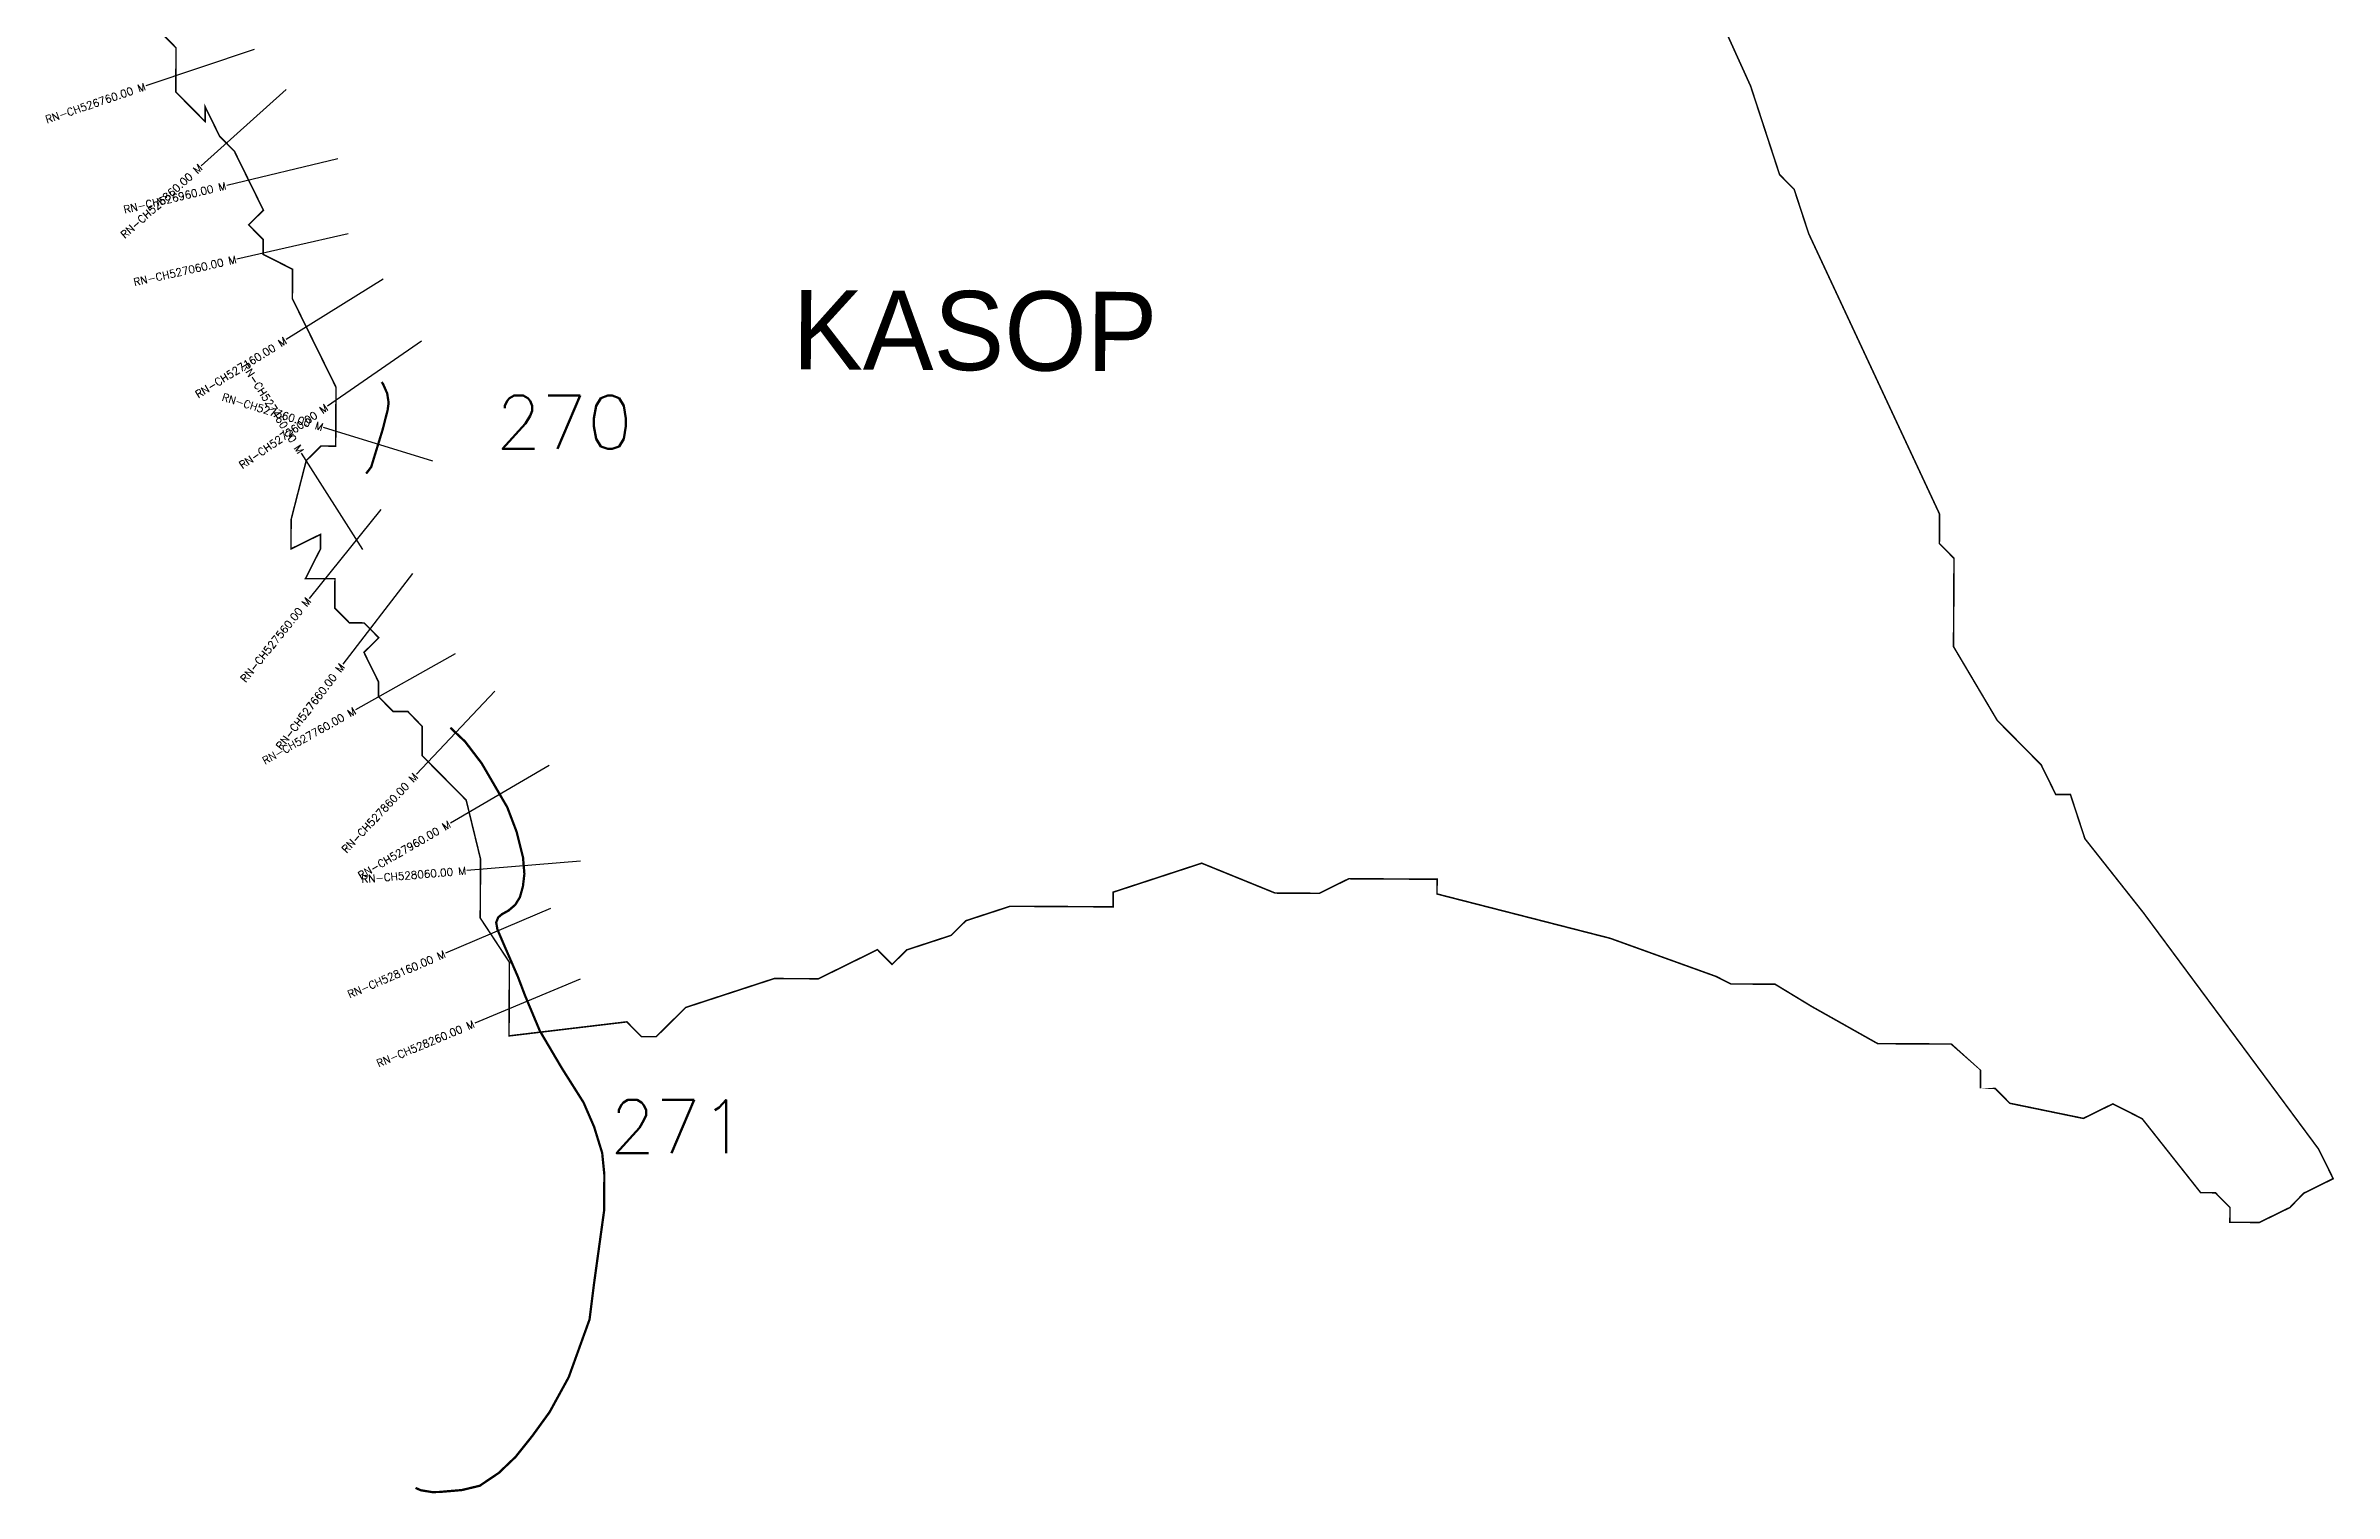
# Model space of a CAD drawing. Header units: metres. Extents: x 316875 to 319919, y 1872732 to 1878514.
# Drawn here: x 316912 to 319919, y 1872732 to 1874633 of the extents above; entities that cross this region are included whole.
import ezdxf
from ezdxf.enums import TextEntityAlignment as Align

# ---------------------------------------------------------------- set-up
doc = ezdxf.new("R2010")
doc.units = ezdxf.units.M
for name, color, linetype in [('CS', 134, 'Continuous'), ('CSMark', 6, 'Continuous'), ('NATURALLY PROTECTED', 3, 'Continuous'), ('VILLAGE NAME', 250, 'Continuous')]:
    doc.layers.add(name, color=color, linetype=linetype)
doc.styles.get("Standard").update_dxf_attribs({"font": 'simplex.shx'})

msp = doc.modelspace()

# ---------------------------------------------------------------- linework, layer by layer
at = {"color": 6, "const_width": 2, "flags": 128}
msp.add_lwpolyline([(319037.5187792925, 1874832.612661), (319151.8549684134, 1874580.482700227), (319189.8843655207, 1874464.267186565), (319209.0883674846, 1874444.786555747), (319228.132065259, 1874386.678635024), (319400.0512206671, 1874018.333160589), (319399.8325902544, 1873979.648200025), (319419.0369199999, 1873960.225567648), (319418.3813565436, 1873844.228684399), (319475.8913844691, 1873747.2171727), (319533.5620443657, 1873688.890949348), (319552.656895014, 1873650.096837468), (319571.9703760751, 1873649.987686153), (319591.0140738496, 1873591.879765431), (319667.7795843945, 1873494.759430199), (319898.0829615971, 1873184.084287878), (319917.2013562453, 1873145.359636307), (319878.3837003663, 1873126.19532535), (319860.3683422307, 1873107.511668171), (319820.1666283289, 1873087.838146515), (319781.4816677651, 1873088.056776927), (319781.5911468623, 1873107.42825643), (319762.3868171168, 1873126.850888807), (319743.0733360557, 1873126.960040122), (319666.2498270691, 1873224.080703136), (319627.7320162625, 1873243.612486828), (319588.9379043833, 1873224.51763618), (319492.3636535103, 1873244.377529382), (319473.1596515465, 1873263.8581602), (319453.7881720438, 1873263.967639297), (319453.7881720439, 1873283.391512436), (319415.4309932083, 1873322.184711334), (319318.8055894614, 1873322.730795694), (319232.0521338739, 1873371.564333271), (319183.8741597529, 1873400.807760933), (319125.8757181281, 1873401.135542661), (319106.5879773948, 1873410.930597619), (318967.4230869783, 1873461.057466263), (318739.8556712721, 1873519.317746692), (318739.9651503693, 1873538.689226195), (318623.9102686782, 1873539.345117433), (318585.1738274589, 1873520.191940561), (318527.1753858341, 1873520.51972229), (318430.7106140583, 1873559.751094994), (318314.495100396, 1873521.721697887), (318314.3859490806, 1873502.408216826), (318179.0175863284, 1873503.173259379), (318120.9099933881, 1873484.187560047), (318101.4870332298, 1873464.925231859), (318043.3794402896, 1873445.939532526), (318023.8988094715, 1873426.735530562), (318004.6944797259, 1873446.158162939), (317927.1059281857, 1873407.910463201), (317869.107486561, 1873408.238244929), (317752.8923006805, 1873370.266846263), (317713.9887097041, 1873331.800516112), (317694.675228643, 1873331.909667428), (317675.4708988974, 1873351.332299804), (317520.6799037687, 1873332.893012612), (317521.2263159096, 1873429.576414801), (317482.869137074, 1873487.793486838), (317483.3060701177, 1873565.105409524), (317464.429849882, 1873642.584481967), (317406.7011915438, 1873700.911033102), (317406.7011915438, 1873739.379820571), (317387.7154922109, 1873759.018626042), (317368.4020111499, 1873759.127777357), (317349.1396829627, 1873778.550737516), (317349.2491620599, 1873797.922217018), (317330.1539836298, 1873836.658330456), (317349.605779118, 1873855.891495531), (317330.3726140425, 1873875.34329102), (317311.0591329815, 1873875.452442335), (317291.7968047943, 1873894.875402493), (317292.0154352068, 1873933.560363057), (317253.2779397895, 1873933.560363057), (317272.9205845586, 1873972.354474936), (317273.0297358742, 1873991.667955997), (317234.2356239949, 1873972.573105349), (317234.4542544076, 1874011.258065913), (317254.262666954, 1874088.460509501), (317273.6856271122, 1874107.722837688), (317292.9991081732, 1874107.613686373), (317293.4360412169, 1874184.925609059), (317236.0931630485, 1874301.250274037), (317236.3117934612, 1874339.9352346), (317197.735984213, 1874359.467346074), (317197.8454633102, 1874378.838825576), (317178.6411335646, 1874398.261457953), (317198.0637659411, 1874417.465787699), (317159.8740646444, 1874495.054011457), (317140.6117364572, 1874514.476971615), (317121.5168858089, 1874553.271083495), (317121.4077344934, 1874533.957602433), (317082.9410765606, 1874572.803194968), (317083.2688582888, 1874630.801636593), (317064.064856325, 1874650.282267411)], dxfattribs=at)
at = {"layer": 'CS'}
for p, q in [((317185.8338960357, 1874628.761357219), (317043.7577376968, 1874580.653507219)), ((317228.1443603522, 1874575.975132051), (317116.358376754, 1874475.955664591)), ((317295.7139009693, 1874484.84073566), (317149.7969521409, 1874450.080930646)), ((317309.5466573453, 1874386.302014284), (317163.2267536436, 1874353.279510128)), ((317355.4521934548, 1874326.964363485), (317228.0518286324, 1874247.786418051)), ((317405.7727679639, 1874245.282972065), (317282.2750218487, 1874160.14598419)), ((317420.439324774, 1874087.88269019), (317277.0273309661, 1874131.848586428)), ((317328.7334125778, 1873971.927957669), (317248.0166523742, 1874098.358984804)), ((317352.40101699, 1874024.387253866), (317258.2087480186, 1873907.649014775)), ((317393.7628772858, 1873940.179387527), (317302.4044493877, 1873821.210325784)), ((317450.0817302375, 1873834.597269563), (317319.2114004617, 1873761.296814009)), ((317502.178013544, 1873785.639160821), (317399.1450949052, 1873676.624401835)), ((317573.3091538427, 1873687.997985207), (317443.7222988307, 1873612.451661616)), ((317614.7732166145, 1873562.404224932), (317465.2821704959, 1873550.058086655)), ((317575.184005575, 1873500.381297392), (317437.2785875975, 1873441.372012593)), ((317613.9775288163, 1873407.596339299), (317475.6127840754, 1873349.672273378))]:
    msp.add_line(p, q, dxfattribs=at)
at = {"layer": 'NATURALLY PROTECTED', "const_width": 3, "flags": 128}
for points in [[(317353.3961822681, 1874191.693115148), (317355.1128499839, 1874189.394658646), (317360.6211726938, 1874176.952386688), (317362.5635913404, 1874164.527183934), (317361.2033219024, 1874154.820104643), (317354.5989063756, 1874128.998520331), (317339.6282574202, 1874080.165884305), (317333.0243222145, 1874071.526513105)], [(317443.6260777974, 1873737.781208192), (317463.0669450603, 1873719.407097162), (317484.8216496449, 1873690.867977979), (317502.5234045411, 1873660.503631238), (317518.3876432377, 1873633.291230695), (317530.6606162909, 1873601.099861083), (317539.1133075228, 1873567.302838716), (317540.8972201968, 1873545.702644937), (317538.9548015501, 1873529.156112496), (317535.0296172823, 1873515.056362047), (317528.8930345354, 1873505.096187674), (317520.1838518204, 1873497.617522293), (317511.5976313145, 1873492.83579102), (317506.5686690914, 1873488.667373876), (317503.8692643453, 1873481.865590691), (317505.4639304943, 1873472.669998904), (317513.8051872244, 1873453.176380239), (317532.3436615276, 1873410.677007199), (317541.5437324368, 1873386.401068667), (317561.1427557933, 1873339.5843644), (317590.0321504312, 1873290.621649273), (317618.6074150509, 1873245.425342125), (317632.450269995, 1873213.560671281), (317643.1268480552, 1873179.035559109), (317645.9530575794, 1873150.474073384), (317645.6389275609, 1873103.39426795), (317632.1313367651, 1873005.624226305), (317626.4741145051, 1872960.340218768), (317599.1390390414, 1872884.577088814), (317574.0182439831, 1872838.752752706), (317551.7236584494, 1872807.994637105), (317529.3973717209, 1872779.972891357), (317507.3467893209, 1872758.916557708), (317482.2259942626, 1872741.968016102), (317458.6748886548, 1872736.318698431), (317429.1572339797, 1872733.807759778), (317419.4989367135, 1872733.671794746), (317404.554225099, 1872736.14094328), (317397.9464473244, 1872739.165429512)]]:
    msp.add_lwpolyline(points, dxfattribs=at)

# ---------------------------------------------------------------- texts
at = {"char_height": 70, "attachment_point": 1}
for s, insert in [('270', (317503.3253082764, 1874173.933203297)), ('271', (317652.9429454757, 1873248.69626343))]:
    msp.add_mtext_dynamic_manual_height_columns(s, width=95.17246124148369, gutter_width=1, heights=[0], dxfattribs=dict(at, insert=insert))
at = {"layer": 'CSMark'}
for s, rotation, p in [('RN-CH526760.00 M', 18.70641252245836, (317042.8105633078, 1874580.332788219)), ('RN-CH526860.00 M', 41.82029214315401, (317115.6131368633, 1874475.288868141)), ('RN-CH526960.00 M', 13.39906526657679, (317148.8241724821, 1874449.849198612)), ('RN-CH527060.00 M', 12.71784499297489, (317162.2512876189, 1874353.0593601)), ('RN-CH527160.00 M', 31.86050308554555, (317227.2024928668, 1874247.258565082)), ('RN-CH527460.00 M', 302.5551887271039, (317247.4785406395, 1874099.201858318)), ('RN-CH527360.00 M', 342.9560019685971, (317276.0712510073, 1874132.141692403)), ('RN-CH527260.00 M', 34.58163798877558, (317281.4517035412, 1874159.578404271)), ('RN-CH527560.00 M', 51.10107471334616, (317257.5807995588, 1873906.870759848)), ('RN-CH527660.00 M', 52.4787096891528, (317301.7953932018, 1873820.417198706)), ('RN-CH527760.00 M', 29.25318250448364, (317318.3389315966, 1873760.808144305)), ('RN-CH527860.00 M', 46.61587873612469, (317398.458208781, 1873675.897636775)), ('RN-CH527960.00 M', 30.24125715416543, (317442.858386464, 1873611.948019458)), ('RN-CH528060.00 M', 4.72121839149616, (317464.2855635218, 1873549.975779066)), ('RN-CH528160.00 M', 23.16592631319531, (317436.3592181443, 1873440.978617361)), ('RN-CH528260.00 M', 22.71580067425319, (317474.6903524438, 1873349.286112939))]:
    msp.add_text(s, height=10, rotation=rotation, dxfattribs=at).set_placement(p, align=Align.MIDDLE_RIGHT)
at = {"layer": 'VILLAGE NAME', "insert": (317893.3314331112, 1874312.671448079), "char_height": 104.0416438457374, "attachment_point": 1, "rotation": 359.6761928570305}
msp.add_mtext_dynamic_manual_height_columns('{\\fMangal|b0|i0|c0|p18;KASOP}', width=108.1697386338781, gutter_width=520.2082192286867, heights=[0], dxfattribs=at)

doc.saveas('drawing.dxf')
